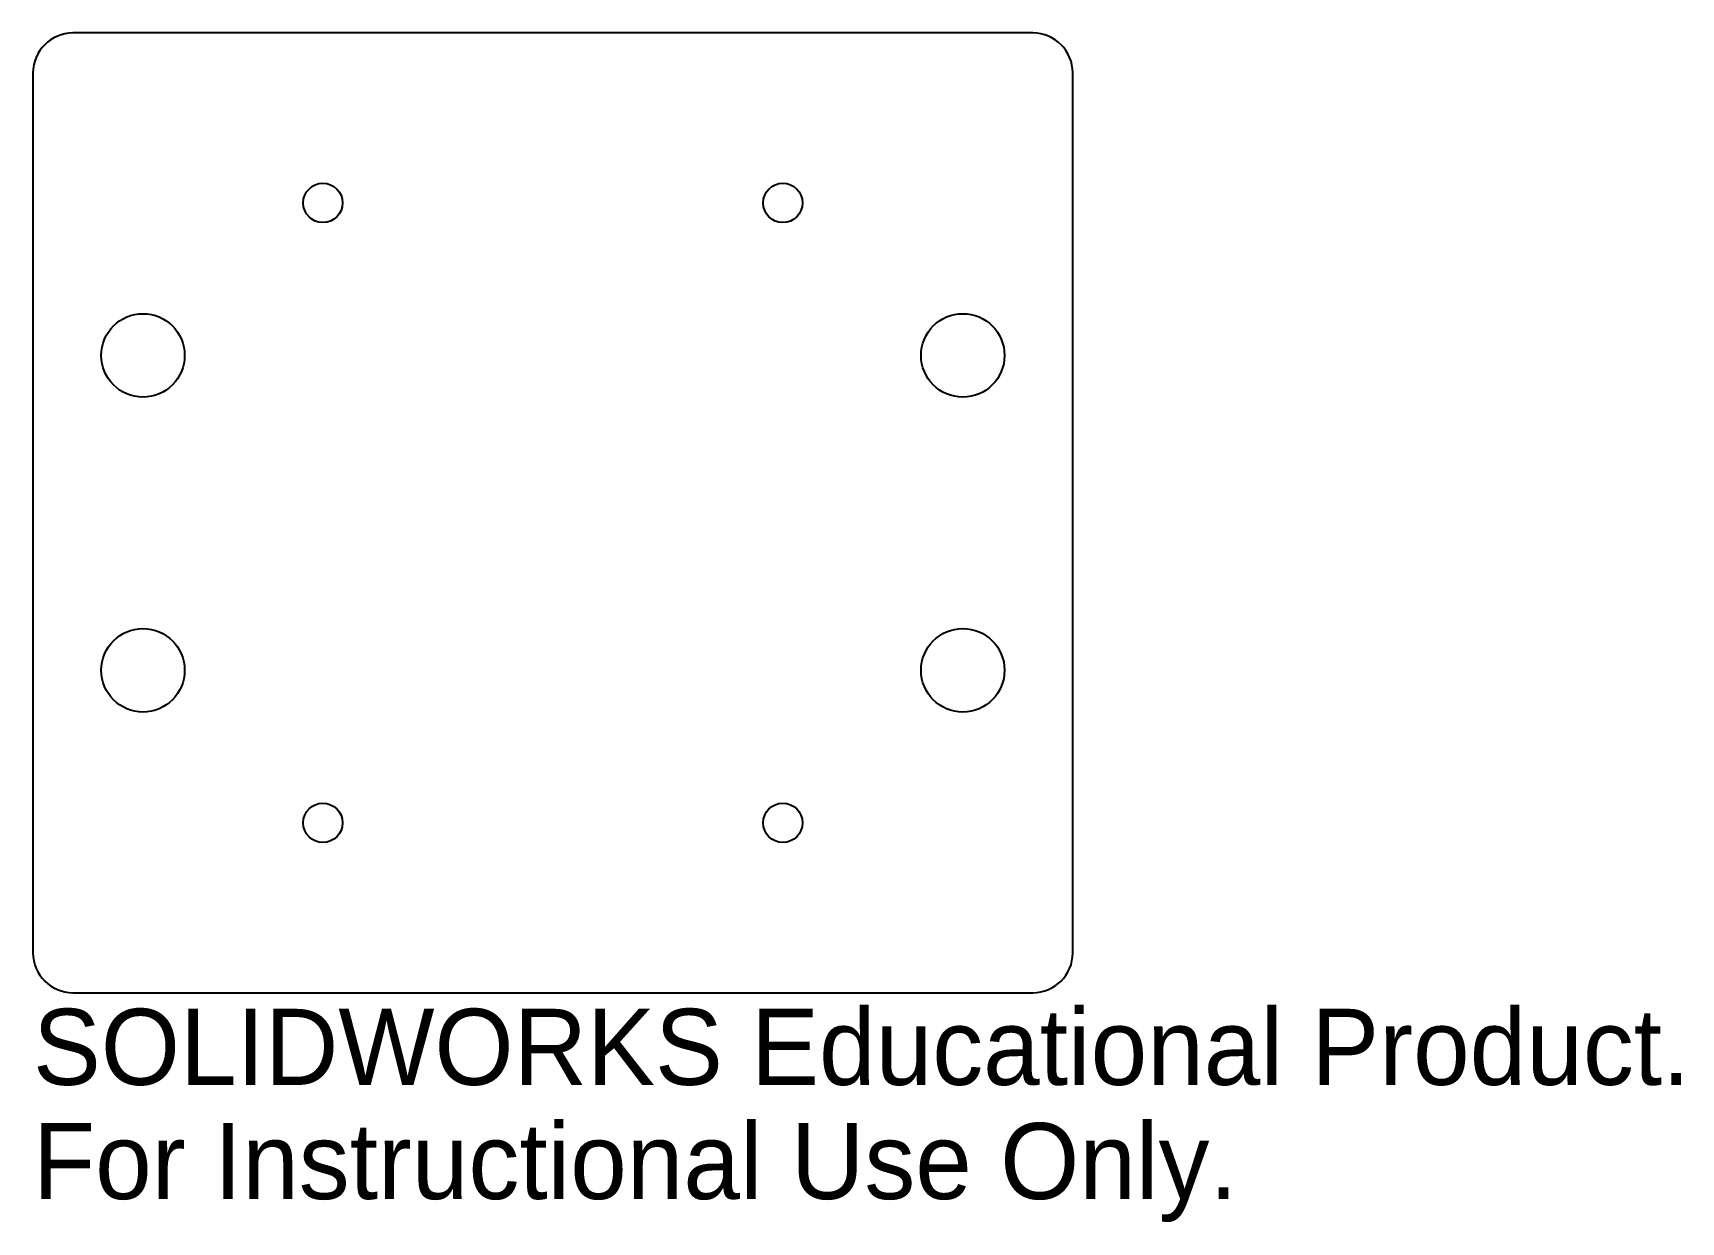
# Model space of a CAD drawing. Header units: inches. Extents: x -20.81 to -16.69, y 14.12 to 17.09.
import ezdxf

# ---------------------------------------------------------------- set-up
doc = ezdxf.new("R2010")
doc.units = ezdxf.units.IN
doc.header["$MEASUREMENT"] = 0
doc.styles.add('SLDTEXTSTYLE0', font='Arail.ttf')

msp = doc.modelspace()

# ---------------------------------------------------------------- linework, layer by layer
at = {"color": 7, "linetype": 'Continuous', "lineweight": 25}
for p, q in [((-18.3115, 17.091), (-20.7115, 17.091)), ((-20.8115, 16.991), (-20.8115, 14.791)), ((-18.2115, 14.791), (-18.2115, 16.991)), ((-20.7115, 14.691), (-18.3115, 14.691))]:
    msp.add_line(p, q, dxfattribs=at)
for centre, radius in [((-20.0865, 16.666), 0.0492), ((-18.9365, 16.666), 0.0492), ((-20.5365, 16.2847), 0.1043), ((-18.4865, 16.2847), 0.1043), ((-20.5365, 15.4973), 0.1043), ((-18.4865, 15.4973), 0.1043), ((-20.0865, 15.116), 0.0492), ((-18.9365, 15.116), 0.0492)]:
    msp.add_circle(centre, radius, dxfattribs=at)
for centre, start, end in [((-20.7115, 16.991), 90, 180), ((-18.3115, 16.991), 0, 90), ((-20.7115, 14.791), 180, 270), ((-18.3115, 14.791), 270, 0)]:
    msp.add_arc(centre, 0.1, start, end, dxfattribs=at)

# ---------------------------------------------------------------- texts
at = {"color": 7, "linetype": 'Continuous', "char_height": 0.1903, "attachment_point": 1, "style": 'SLDTEXTSTYLE0'}
for s, insert in [('SOLIDWORKS Educational Product.', (-20.8115, 14.6509)), ('For Instructional Use Only.', (-20.8115, 14.3654))]:
    msp.add_mtext(s, dxfattribs=dict(at, insert=insert))

doc.saveas('drawing.dxf')
